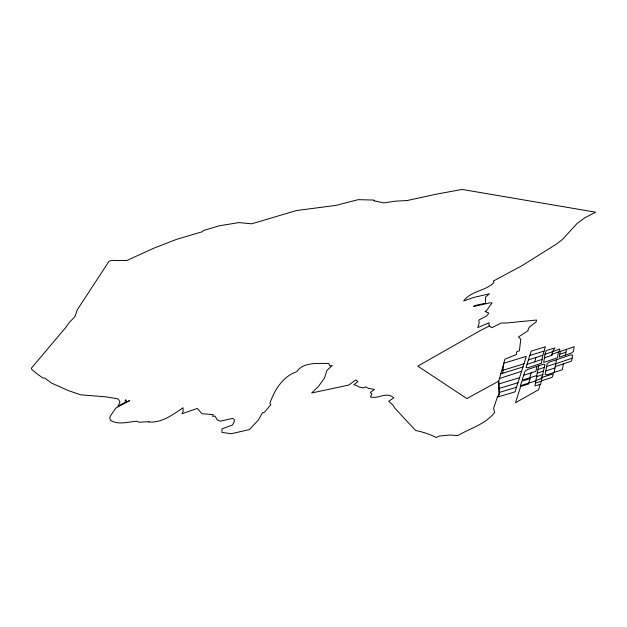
<?xml version="1.0" encoding="UTF-8"?>
<svg xmlns="http://www.w3.org/2000/svg" width="627" height="627" viewBox="0 0 627 627"><rect width="100%" height="100%" fill="white"/><g stroke="black" fill="none" stroke-linecap="round" stroke-linejoin="round"><path stroke-width="0.94" d="M502.642 373.277L503.732 363.284L504.892 359.193L516.452 354.506L516.672 351.896L519.399 350.783L520.763 339.238L518.482 336.981L528.24 330.554L528.059 329.457L529.439 327.09L536.14 321.816L536.649 320.036L507.196 322.936L501.114 323.046L491.811 327.733L489.405 325.985L488.841 324.316L489.123 322.748L477.782 327.576L479.224 322.913L478.769 320.091L486.709 315.914L488.825 313.1L485.024 311.439L486.16 311.157L492.077 302.833L490.345 302.763L473.667 306.509L474.874 305.537L485.51 303.233L485.596 297.026L489.468 293.82L473.871 297.386L463.682 300.952C470.893 290.74 486.09 291.038 494.013 282.385L493.418 280.982L521.499 265.966L556.031 244.365L562.341 239.569L577.201 223.384L584.764 217.828L595.65 212.192L462.123 189.44L435.851 194.268L407.142 200.538L395.512 201.157L383.936 202.905L373.943 200.805L374.57 200.303L373.488 200.052L358.221 199.66L335.947 205.397L296.344 210.562L251.772 223.8L238.887 222.609L219.207 225.798L203.305 230.587L202.278 231.747L176.61 239.334L153.881 248.182L126.693 260.558L111.292 260.409L109.067 261.232L77.317 309.738L74.887 316.706L69.174 322.646L65.921 327.263L31.35 368.206L31.985 369.679L37.636 374.248L42.989 378.097L44.415 377.854L51.876 383.254L68.406 390.621L80.711 394.822L105.587 396.828L117.492 398.78L118.652 399.564L119.961 402.213L117.892 406.202L125.322 402.26L125.181 400.128L125.964 399.791L126.685 401.86L129.789 400.543L115.901 408.036L110.446 415.889L109.741 417.864L110.438 420.215C118.307 425.427 128.449 421.673 137.101 421.25L138.841 422.214L148.96 421.673L148.677 422.002C162.252 422.943 172.864 414.635 183.021 407.746L183.178 411.375L181.987 413.749L197.325 408.428L201.902 413.687L213.227 414.651L212.741 416.399L215.006 416.093L217.397 420.066L220.461 421.187L232.578 418.413L234.13 419.322L234.279 421.673L232.476 425.004L221.958 428.892L221.982 432.45L231.316 433.688L249.303 429.62L258.449 419.98L262.439 412.801L264.508 412.174L270.817 404.697L269.861 403.467C274.43 390.135 282.816 376.286 296.963 371.639C302.676 361.897 318.743 363.495 328.799 363.527L329.959 365.98L332.271 365.486L326.941 370.385L324.48 378.034L318.453 386.42L311.666 392.988L348.777 385.064L355.862 379.876L357.884 381.639L353.84 384.759L356.591 385.464L358.918 387.039L363.582 387.909L365.408 386.812L368.66 388.387L374.421 389.43L370.424 392.416L371.913 394.14L370.416 396.883C378.206 399.47 386.624 391.123 393.827 397.855L388.74 401.249L392.768 404.94L395.135 408.49L415.599 430.459C422.88 432.011 429.722 434.111 436.259 437.56L438.9 436.141L450.006 434.989L457.71 435.624C470.274 428.225 485.157 424.455 494.609 412.566L493.621 408.365L497.172 397.636L498.912 394.673L498.504 381.263M544.416 357.86L551.909 355.227L552.05 354.224L559.558 351.614L559.848 349.098L544.957 354.318L543.703 362.461L557.419 357.805L558.485 351.982M551.909 355.227L552.411 351.716L554.95 347.954L546.195 350.532L544.957 354.318M559.77 354.271L560.217 351.504L574.199 346.7L573.431 351.457L571.44 353.04L559.308 357.163L559.77 354.271L565.985 352.139M563.399 363.872L562.333 369.734L546.76 374.86L545.161 374.601L547.105 363.754L549.119 362.234L570.625 354.921L572.623 355.172L571.597 361.113L555.256 366.615L555.765 363.778L572.098 358.197M536.775 375.581L534.941 385.973L540.662 384.202L544.871 364.53L543.092 364.263L527.291 369.648L524.924 371.341L522.119 380.166L536.775 375.581L538.679 365.768M554.197 372.501L556.494 359.726M536.83 366.395L535.928 371.356L523.678 375.26M542.841 355.235L541.367 363.26L527.942 367.822L526.037 367.485L531.21 351.151L545.396 346.755L542.841 355.235L528.49 359.922M565.429 355.078L566.502 349.404M527.072 364.303L534.862 361.81L535.873 357.414M540.066 384.39L538.703 389.641L515.488 402.738L520.661 386.483M503.614 364.154L498.794 380.785L499.617 393.615L497.869 396.954L515.088 391.82L526.343 356.324L503.732 363.284M530.379 377.579L528.475 384.045L520.057 386.671M529.658 377.807L531.257 372.846M489.405 325.985L479.929 330.797L417.794 366.129L466.849 398.568L498.818 381.098M542.574 376.694L541.509 377.07L540.866 378.833L535.913 380.471M537.95 369.53L544.338 367.344M546.572 366.521L555.836 363.409M541.532 380.855L552.168 377.289L553.453 373.77L542.457 377.297M534.862 361.81L542.073 359.396M537.253 373.112L543.648 370.972M536.587 376.647L542.982 374.507M545.819 370.957L555.02 367.931M499.429 378.52L521.688 371.294M535.442 383.105L541.446 381.2M500.738 373.864L523.098 366.913M503.034 370.267L524.109 363.754M530.081 378.59L521.813 381.153L520.379 385.652L535.842 380.902M529.956 355.391L544.056 351.081M498.998 383.928L519.642 377.673M499.28 388.372L518.027 382.697M499.539 392.369L516.57 387.227"/></g></svg>
